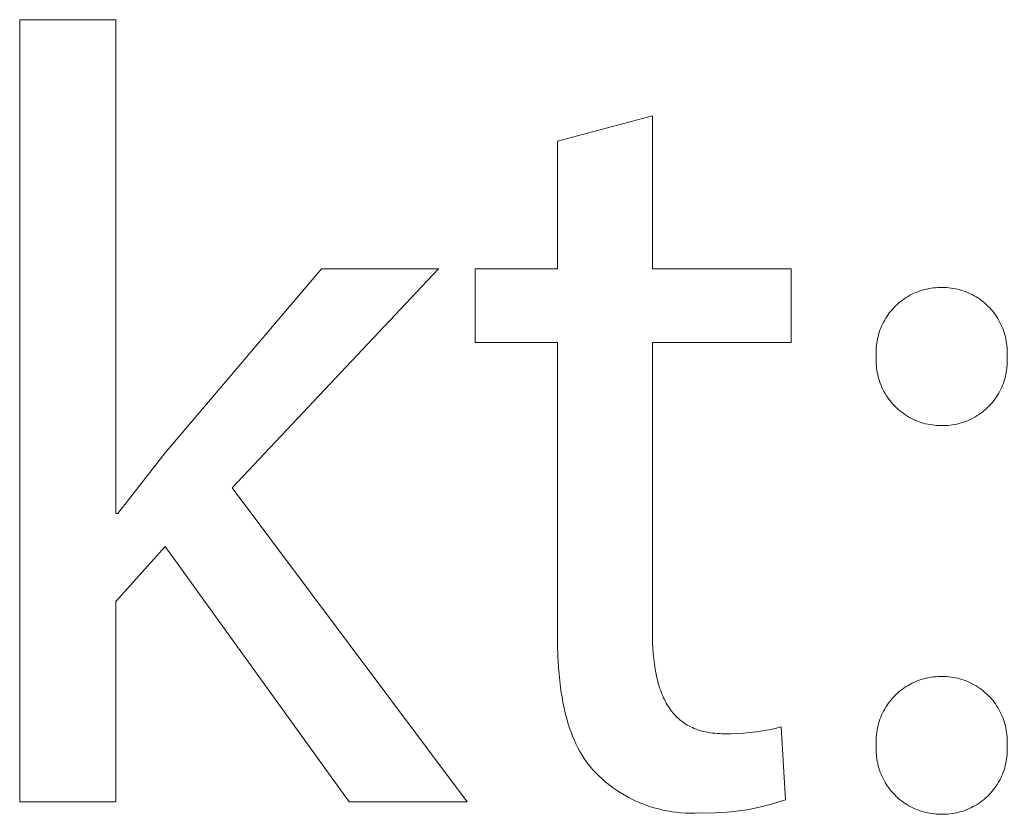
# Model space of a CAD drawing. Header units: millimetres. Extents: x 1102 to 5170, y 19 to 2862.
# Drawn here: x 3773.45 to 3809.97, y 198.09 to 227.47 of the extents above; entities that cross this region are included whole.
import ezdxf

# ---------------------------------------------------------------- set-up
doc = ezdxf.new("R2010")
doc.units = ezdxf.units.MM
doc.header["$MEASUREMENT"] = 0
doc.layers.add('Domyślny', color=7, linetype='Continuous', true_color=0x000000)

msp = doc.modelspace()

# ---------------------------------------------------------------- linework, layer by layer
at = {"layer": 'Domyślny', "color": 18, "lineweight": 15, "true_color": 0x000000}
for p, q in [((3773.451, 198.547), (3773.451, 227.469)), ((3773.451, 227.469), (3777, 227.469)), ((3777, 227.469), (3777, 209.208)), ((3793.335, 222.983), (3796.843, 223.918)), ((3796.843, 223.918), (3796.843, 218.256)), ((3793.335, 218.256), (3793.335, 222.983)), ((3778.829, 211.457), (3784.613, 218.257)), ((3788.935, 218.257), (3781.308, 210.156)), ((3784.613, 218.257), (3788.935, 218.257)), ((3790.287, 215.533), (3790.287, 218.256)), ((3790.287, 218.256), (3793.335, 218.256)), ((3796.843, 218.256), (3801.978, 218.256)), ((3801.978, 218.256), (3801.978, 215.533)), ((3806.297, 217.237), (3806.369, 217.278)), ((3806.369, 217.278), (3806.442, 217.316)), ((3806.442, 217.316), (3806.517, 217.352)), ((3806.517, 217.352), (3806.593, 217.385)), ((3806.593, 217.385), (3806.67, 217.416)), ((3806.67, 217.416), (3806.748, 217.444)), ((3806.748, 217.444), (3806.827, 217.469)), ((3806.827, 217.469), (3806.907, 217.491)), ((3806.907, 217.491), (3806.987, 217.511)), ((3806.987, 217.511), (3807.068, 217.528)), ((3807.068, 217.528), (3807.15, 217.542)), ((3807.15, 217.542), (3807.232, 217.553)), ((3807.232, 217.553), (3807.315, 217.561)), ((3807.315, 217.561), (3807.397, 217.566)), ((3807.397, 217.566), (3807.48, 217.569)), ((3807.48, 217.569), (3807.563, 217.569)), ((3807.563, 217.569), (3807.645, 217.568)), ((3807.645, 217.568), (3807.727, 217.564)), ((3807.727, 217.564), (3807.809, 217.557)), ((3807.809, 217.557), (3807.89, 217.548)), ((3807.89, 217.548), (3807.971, 217.535)), ((3807.971, 217.535), (3808.052, 217.52)), ((3808.052, 217.52), (3808.132, 217.503)), ((3808.132, 217.503), (3808.211, 217.482)), ((3808.211, 217.482), (3808.29, 217.459)), ((3808.29, 217.459), (3808.368, 217.433)), ((3808.368, 217.433), (3808.444, 217.404)), ((3808.444, 217.404), (3808.52, 217.373)), ((3808.52, 217.373), (3808.595, 217.339)), ((3808.595, 217.339), (3808.669, 217.303)), ((3808.669, 217.303), (3808.741, 217.264)), ((3805.838, 216.885), (3805.898, 216.942)), ((3805.898, 216.942), (3805.96, 216.997)), ((3805.96, 216.997), (3806.024, 217.049)), ((3806.024, 217.049), (3806.09, 217.1)), ((3806.09, 217.1), (3806.157, 217.148)), ((3806.157, 217.148), (3806.226, 217.194)), ((3806.226, 217.194), (3806.297, 217.237)), ((3808.741, 217.264), (3808.812, 217.223)), ((3808.812, 217.223), (3808.881, 217.179)), ((3808.881, 217.179), (3808.949, 217.133)), ((3808.949, 217.133), (3809.015, 217.085)), ((3809.015, 217.085), (3809.08, 217.034)), ((3809.08, 217.034), (3809.143, 216.982)), ((3809.143, 216.982), (3809.204, 216.927)), ((3809.204, 216.927), (3809.263, 216.87)), ((3805.521, 216.503), (3805.568, 216.571)), ((3805.568, 216.571), (3805.618, 216.637)), ((3805.618, 216.637), (3805.67, 216.702)), ((3805.67, 216.702), (3805.723, 216.765)), ((3805.723, 216.765), (3805.78, 216.826)), ((3805.78, 216.826), (3805.838, 216.885)), ((3809.263, 216.87), (3809.32, 216.811)), ((3809.32, 216.811), (3809.375, 216.75)), ((3809.375, 216.75), (3809.428, 216.688)), ((3809.428, 216.688), (3809.478, 216.623)), ((3809.478, 216.623), (3809.527, 216.557)), ((3809.527, 216.557), (3809.573, 216.489)), ((3805.322, 216.14), (3805.357, 216.215)), ((3805.357, 216.215), (3805.394, 216.289)), ((3805.394, 216.289), (3805.434, 216.362)), ((3805.434, 216.362), (3805.476, 216.433)), ((3805.476, 216.433), (3805.521, 216.503)), ((3809.573, 216.489), (3809.617, 216.42)), ((3809.617, 216.42), (3809.658, 216.349)), ((3809.658, 216.349), (3809.697, 216.277)), ((3809.697, 216.277), (3809.734, 216.204)), ((3809.734, 216.204), (3809.768, 216.129)), ((3805.189, 215.748), (3805.21, 215.829)), ((3805.21, 215.829), (3805.234, 215.908)), ((3805.234, 215.908), (3805.261, 215.986)), ((3805.261, 215.986), (3805.29, 216.064)), ((3805.29, 216.064), (3805.322, 216.14)), ((3809.768, 216.129), (3809.799, 216.053)), ((3809.799, 216.053), (3809.828, 215.977)), ((3809.828, 215.977), (3809.854, 215.899)), ((3809.854, 215.899), (3809.878, 215.82)), ((3809.878, 215.82), (3809.898, 215.741)), ((3793.335, 215.533), (3790.287, 215.533)), ((3793.335, 204.777), (3793.335, 215.533)), ((3801.978, 215.533), (3796.843, 215.533)), ((3796.843, 215.533), (3796.843, 204.899)), ((3805.132, 215.422), (3805.142, 215.504)), ((3805.142, 215.504), (3805.155, 215.586)), ((3805.155, 215.586), (3805.17, 215.668)), ((3805.17, 215.668), (3805.189, 215.748)), ((3809.898, 215.741), (3809.916, 215.661)), ((3809.916, 215.661), (3809.932, 215.58)), ((3809.932, 215.58), (3809.944, 215.499)), ((3809.944, 215.499), (3809.954, 215.418)), ((3805.119, 215.174), (3805.12, 215.257)), ((3805.12, 215.091), (3805.119, 215.174)), ((3805.12, 215.257), (3805.125, 215.34)), ((3805.125, 215.009), (3805.12, 215.091)), ((3805.125, 215.34), (3805.132, 215.422)), ((3809.954, 215.418), (3809.961, 215.336)), ((3809.961, 215.336), (3809.965, 215.254)), ((3809.965, 215.09), (3809.961, 215.009)), ((3809.965, 215.254), (3809.966, 215.172)), ((3809.966, 215.172), (3809.965, 215.09)), ((3805.12, 214.842), (3805.121, 214.925)), ((3805.122, 214.758), (3805.12, 214.842)), ((3805.121, 214.925), (3805.125, 215.009)), ((3805.127, 214.675), (3805.122, 214.758)), ((3809.961, 215.009), (3809.965, 214.926)), ((3809.965, 214.761), (3809.961, 214.678)), ((3809.965, 214.926), (3809.966, 214.843)), ((3809.966, 214.843), (3809.965, 214.761)), ((3805.135, 214.592), (3805.127, 214.675)), ((3805.146, 214.509), (3805.135, 214.592)), ((3805.159, 214.427), (3805.146, 214.509)), ((3805.176, 214.345), (3805.159, 214.427)), ((3809.915, 214.351), (3809.896, 214.27)), ((3809.931, 214.432), (3809.915, 214.351)), ((3809.943, 214.514), (3809.931, 214.432)), ((3809.953, 214.596), (3809.943, 214.514)), ((3809.961, 214.678), (3809.953, 214.596)), ((3805.195, 214.264), (3805.176, 214.345)), ((3805.217, 214.184), (3805.195, 214.264)), ((3805.242, 214.104), (3805.217, 214.184)), ((3805.27, 214.025), (3805.242, 214.104)), ((3805.3, 213.948), (3805.27, 214.025)), ((3809.824, 214.033), (3809.795, 213.956)), ((3809.851, 214.111), (3809.824, 214.033)), ((3809.875, 214.19), (3809.851, 214.111)), ((3809.896, 214.27), (3809.875, 214.19)), ((3805.333, 213.871), (3805.3, 213.948)), ((3805.369, 213.796), (3805.333, 213.871)), ((3805.407, 213.722), (3805.369, 213.796)), ((3805.448, 213.649), (3805.407, 213.722)), ((3805.491, 213.578), (3805.448, 213.649)), ((3809.651, 213.658), (3809.608, 213.587)), ((3809.69, 213.731), (3809.651, 213.658)), ((3809.728, 213.804), (3809.69, 213.731)), ((3809.763, 213.879), (3809.728, 213.804)), ((3809.795, 213.956), (3809.763, 213.879)), ((3805.537, 213.508), (3805.491, 213.578)), ((3805.585, 213.44), (3805.537, 213.508)), ((3805.636, 213.374), (3805.585, 213.44)), ((3805.688, 213.309), (3805.636, 213.374)), ((3805.743, 213.246), (3805.688, 213.309)), ((3809.361, 213.257), (3809.305, 213.196)), ((3809.415, 213.319), (3809.361, 213.257)), ((3809.467, 213.384), (3809.415, 213.319)), ((3809.516, 213.45), (3809.467, 213.384)), ((3809.563, 213.518), (3809.516, 213.45)), ((3809.608, 213.587), (3809.563, 213.518)), ((3805.801, 213.186), (3805.743, 213.246)), ((3805.86, 213.127), (3805.801, 213.186)), ((3805.921, 213.07), (3805.86, 213.127)), ((3805.984, 213.016), (3805.921, 213.07)), ((3806.049, 212.964), (3805.984, 213.016)), ((3806.116, 212.914), (3806.049, 212.964)), ((3806.185, 212.866), (3806.116, 212.914)), ((3808.994, 212.924), (3808.927, 212.876)), ((3809.06, 212.974), (3808.994, 212.924)), ((3809.124, 213.026), (3809.06, 212.974)), ((3809.186, 213.081), (3809.124, 213.026)), ((3809.246, 213.137), (3809.186, 213.081)), ((3809.305, 213.196), (3809.246, 213.137)), ((3806.255, 212.821), (3806.185, 212.866)), ((3806.327, 212.778), (3806.255, 212.821)), ((3806.4, 212.738), (3806.327, 212.778)), ((3806.474, 212.701), (3806.4, 212.738)), ((3806.55, 212.666), (3806.474, 212.701)), ((3806.627, 212.633), (3806.55, 212.666)), ((3806.705, 212.604), (3806.627, 212.633)), ((3806.784, 212.577), (3806.705, 212.604)), ((3806.863, 212.553), (3806.784, 212.577)), ((3806.944, 212.531), (3806.863, 212.553)), ((3807.025, 212.513), (3806.944, 212.531)), ((3808.177, 212.536), (3808.097, 212.517)), ((3808.257, 212.558), (3808.177, 212.536)), ((3808.336, 212.583), (3808.257, 212.558)), ((3808.414, 212.61), (3808.336, 212.583)), ((3808.491, 212.641), (3808.414, 212.61)), ((3808.567, 212.673), (3808.491, 212.641)), ((3808.642, 212.709), (3808.567, 212.673)), ((3808.715, 212.747), (3808.642, 212.709)), ((3808.787, 212.787), (3808.715, 212.747)), ((3808.858, 212.83), (3808.787, 212.787)), ((3808.927, 212.876), (3808.858, 212.83)), ((3807.107, 212.497), (3807.025, 212.513)), ((3807.19, 212.484), (3807.107, 212.497)), ((3807.272, 212.474), (3807.19, 212.484)), ((3807.356, 212.467), (3807.272, 212.474)), ((3807.439, 212.463), (3807.356, 212.467)), ((3807.522, 212.462), (3807.439, 212.463)), ((3807.605, 212.461), (3807.522, 212.462)), ((3807.688, 212.463), (3807.605, 212.461)), ((3807.77, 212.468), (3807.688, 212.463)), ((3807.852, 212.476), (3807.77, 212.468)), ((3807.934, 212.487), (3807.852, 212.476)), ((3808.016, 212.501), (3807.934, 212.487)), ((3808.097, 212.517), (3808.016, 212.501)), ((3777.081, 209.208), (3778.829, 211.457)), ((3781.308, 210.156), (3789.991, 198.547)), ((3777, 209.208), (3777.081, 209.208)), ((3778.829, 207.989), (3777, 205.957)), ((3785.629, 198.547), (3778.829, 207.989)), ((3777, 205.957), (3777, 198.547)), ((3796.843, 204.899), (3796.845, 204.673)), ((3793.339, 204.349), (3793.335, 204.777)), ((3796.845, 204.673), (3796.852, 204.454)), ((3793.353, 203.934), (3793.339, 204.349)), ((3796.852, 204.454), (3796.862, 204.241)), ((3796.862, 204.241), (3796.877, 204.034)), ((3793.375, 203.533), (3793.353, 203.934)), ((3796.877, 204.034), (3796.896, 203.833)), ((3796.896, 203.833), (3796.92, 203.639)), ((3793.408, 203.146), (3793.375, 203.533)), ((3796.92, 203.639), (3796.949, 203.452)), ((3796.949, 203.452), (3796.982, 203.271)), ((3793.451, 202.772), (3793.408, 203.146)), ((3796.982, 203.271), (3797.001, 203.183)), ((3797.001, 203.183), (3797.021, 203.097)), ((3797.021, 203.097), (3797.042, 203.012)), ((3806.593, 202.999), (3806.67, 203.029)), ((3806.67, 203.029), (3806.748, 203.057)), ((3806.748, 203.057), (3806.827, 203.082)), ((3806.827, 203.082), (3806.907, 203.104)), ((3806.907, 203.104), (3806.987, 203.124)), ((3806.987, 203.124), (3807.068, 203.141)), ((3807.068, 203.141), (3807.15, 203.155)), ((3807.15, 203.155), (3807.232, 203.166)), ((3807.232, 203.166), (3807.315, 203.174)), ((3807.315, 203.174), (3807.397, 203.18)), ((3807.397, 203.18), (3807.48, 203.182)), ((3807.48, 203.182), (3807.563, 203.182)), ((3807.563, 203.182), (3807.645, 203.181)), ((3807.645, 203.181), (3807.727, 203.177)), ((3807.727, 203.177), (3807.809, 203.171)), ((3807.809, 203.171), (3807.89, 203.161)), ((3807.89, 203.161), (3807.971, 203.149)), ((3807.971, 203.149), (3808.052, 203.134)), ((3808.052, 203.134), (3808.132, 203.116)), ((3808.132, 203.116), (3808.211, 203.095)), ((3808.211, 203.095), (3808.29, 203.072)), ((3808.29, 203.072), (3808.368, 203.046)), ((3808.368, 203.046), (3808.444, 203.018)), ((3793.477, 202.591), (3793.451, 202.772)), ((3797.042, 203.012), (3797.064, 202.929)), ((3797.064, 202.929), (3797.088, 202.848)), ((3797.088, 202.848), (3797.113, 202.768)), ((3797.113, 202.768), (3797.139, 202.69)), ((3797.139, 202.69), (3797.166, 202.614)), ((3805.96, 202.61), (3806.024, 202.663)), ((3806.024, 202.663), (3806.09, 202.713)), ((3806.09, 202.713), (3806.157, 202.761)), ((3806.157, 202.761), (3806.226, 202.807)), ((3806.226, 202.807), (3806.297, 202.85)), ((3806.297, 202.85), (3806.369, 202.891)), ((3806.369, 202.891), (3806.442, 202.93)), ((3806.442, 202.93), (3806.517, 202.965)), ((3806.517, 202.965), (3806.593, 202.999)), ((3808.444, 203.018), (3808.52, 202.986)), ((3808.52, 202.986), (3808.595, 202.953)), ((3808.595, 202.953), (3808.669, 202.916)), ((3808.669, 202.916), (3808.741, 202.878)), ((3808.741, 202.878), (3808.812, 202.836)), ((3808.812, 202.836), (3808.881, 202.793)), ((3808.881, 202.793), (3808.949, 202.747)), ((3808.949, 202.747), (3809.015, 202.698)), ((3809.015, 202.698), (3809.08, 202.648)), ((3793.505, 202.413), (3793.477, 202.591)), ((3793.536, 202.238), (3793.505, 202.413)), ((3797.166, 202.614), (3797.195, 202.54)), ((3797.195, 202.54), (3797.225, 202.467)), ((3797.225, 202.467), (3797.257, 202.396)), ((3797.257, 202.396), (3797.29, 202.327)), ((3797.29, 202.327), (3797.324, 202.259)), ((3805.618, 202.251), (3805.67, 202.315)), ((3805.67, 202.315), (3805.723, 202.378)), ((3805.723, 202.378), (3805.78, 202.439)), ((3805.78, 202.439), (3805.838, 202.498)), ((3805.838, 202.498), (3805.898, 202.555)), ((3805.898, 202.555), (3805.96, 202.61)), ((3809.08, 202.648), (3809.143, 202.595)), ((3809.143, 202.595), (3809.204, 202.54)), ((3809.204, 202.54), (3809.263, 202.483)), ((3809.263, 202.483), (3809.32, 202.425)), ((3809.32, 202.425), (3809.375, 202.364)), ((3809.375, 202.364), (3809.428, 202.301)), ((3809.428, 202.301), (3809.478, 202.237)), ((3793.57, 202.068), (3793.536, 202.238)), ((3793.607, 201.901), (3793.57, 202.068)), ((3797.324, 202.259), (3797.36, 202.193)), ((3797.36, 202.193), (3797.397, 202.129)), ((3797.397, 202.129), (3797.436, 202.067)), ((3797.436, 202.067), (3797.476, 202.007)), ((3797.476, 202.007), (3797.518, 201.948)), ((3797.518, 201.948), (3797.561, 201.892)), ((3805.394, 201.903), (3805.434, 201.975)), ((3805.434, 201.975), (3805.476, 202.046)), ((3805.476, 202.046), (3805.521, 202.116)), ((3805.521, 202.116), (3805.568, 202.184)), ((3805.568, 202.184), (3805.618, 202.251)), ((3809.478, 202.237), (3809.527, 202.17)), ((3809.527, 202.17), (3809.573, 202.103)), ((3809.573, 202.103), (3809.617, 202.033)), ((3809.617, 202.033), (3809.658, 201.963)), ((3809.658, 201.963), (3809.697, 201.891)), ((3793.646, 201.737), (3793.607, 201.901)), ((3793.689, 201.577), (3793.646, 201.737)), ((3793.735, 201.421), (3793.689, 201.577)), ((3797.561, 201.892), (3797.605, 201.837)), ((3797.605, 201.837), (3797.651, 201.783)), ((3797.651, 201.783), (3797.699, 201.732)), ((3797.699, 201.732), (3797.748, 201.683)), ((3797.748, 201.683), (3797.799, 201.635)), ((3797.799, 201.635), (3797.824, 201.612)), ((3797.824, 201.612), (3797.851, 201.589)), ((3797.851, 201.589), (3797.877, 201.567)), ((3797.877, 201.567), (3797.904, 201.545)), ((3805.234, 201.521), (3805.261, 201.6)), ((3805.261, 201.6), (3805.29, 201.677)), ((3805.29, 201.677), (3805.322, 201.753)), ((3805.322, 201.753), (3805.357, 201.829)), ((3805.357, 201.829), (3805.394, 201.903)), ((3809.697, 201.891), (3809.734, 201.817)), ((3809.734, 201.817), (3809.768, 201.743)), ((3809.768, 201.743), (3809.799, 201.667)), ((3809.799, 201.667), (3809.828, 201.59)), ((3809.828, 201.59), (3809.854, 201.512)), ((3793.784, 201.269), (3793.735, 201.421)), ((3793.836, 201.12), (3793.784, 201.269)), ((3797.904, 201.545), (3797.932, 201.524)), ((3797.932, 201.524), (3797.96, 201.503)), ((3797.96, 201.503), (3797.988, 201.483)), ((3797.988, 201.483), (3798.017, 201.463)), ((3798.017, 201.463), (3798.046, 201.443)), ((3798.046, 201.443), (3798.075, 201.425)), ((3798.075, 201.425), (3798.105, 201.406)), ((3798.105, 201.406), (3798.135, 201.388)), ((3798.135, 201.388), (3798.197, 201.354)), ((3798.197, 201.354), (3798.261, 201.321)), ((3798.261, 201.321), (3798.326, 201.29)), ((3798.326, 201.29), (3798.393, 201.261)), ((3798.393, 201.261), (3798.461, 201.235)), ((3798.461, 201.235), (3798.531, 201.21)), ((3798.531, 201.21), (3798.603, 201.187)), ((3800.921, 201.17), (3801.153, 201.213)), ((3801.153, 201.213), (3801.383, 201.264)), ((3801.383, 201.264), (3801.612, 201.322)), ((3801.612, 201.322), (3801.761, 198.626)), ((3805.155, 201.2), (3805.17, 201.281)), ((3805.17, 201.281), (3805.189, 201.362)), ((3805.189, 201.362), (3805.21, 201.442)), ((3805.21, 201.442), (3805.234, 201.521)), ((3809.854, 201.512), (3809.878, 201.434)), ((3809.878, 201.434), (3809.898, 201.354)), ((3809.898, 201.354), (3809.916, 201.274)), ((3809.916, 201.274), (3809.932, 201.194)), ((3793.892, 200.976), (3793.836, 201.12)), ((3793.95, 200.835), (3793.892, 200.976)), ((3798.603, 201.187), (3798.677, 201.166)), ((3798.677, 201.166), (3798.752, 201.147)), ((3798.752, 201.147), (3798.83, 201.13)), ((3798.83, 201.13), (3798.909, 201.114)), ((3798.909, 201.114), (3798.989, 201.101)), ((3798.989, 201.101), (3799.072, 201.09)), ((3799.072, 201.09), (3799.156, 201.081)), ((3799.156, 201.081), (3799.242, 201.074)), ((3799.242, 201.074), (3799.33, 201.069)), ((3799.33, 201.069), (3799.42, 201.066)), ((3799.42, 201.066), (3799.512, 201.065)), ((3799.512, 201.065), (3799.748, 201.064)), ((3799.748, 201.064), (3799.984, 201.07)), ((3799.984, 201.07), (3800.219, 201.084)), ((3800.219, 201.084), (3800.454, 201.105)), ((3800.454, 201.105), (3800.688, 201.134)), ((3800.688, 201.134), (3800.921, 201.17)), ((3805.119, 200.787), (3805.12, 200.87)), ((3805.12, 200.87), (3805.125, 200.953)), ((3805.125, 200.953), (3805.132, 201.036)), ((3805.132, 201.036), (3805.142, 201.118)), ((3805.142, 201.118), (3805.155, 201.2)), ((3809.932, 201.194), (3809.944, 201.113)), ((3809.944, 201.113), (3809.954, 201.031)), ((3809.954, 201.031), (3809.961, 200.95)), ((3809.961, 200.95), (3809.965, 200.868)), ((3809.965, 200.868), (3809.966, 200.786)), ((3794.012, 200.698), (3793.95, 200.835)), ((3794.078, 200.565), (3794.012, 200.698)), ((3794.147, 200.435), (3794.078, 200.565)), ((3805.12, 200.705), (3805.119, 200.787)), ((3805.125, 200.622), (3805.12, 200.705)), ((3805.121, 200.539), (3805.125, 200.622)), ((3805.121, 200.456), (3805.121, 200.539)), ((3809.965, 200.704), (3809.961, 200.622)), ((3809.961, 200.622), (3809.965, 200.54)), ((3809.966, 200.786), (3809.965, 200.704)), ((3809.965, 200.54), (3809.966, 200.457)), ((3794.219, 200.31), (3794.147, 200.435)), ((3794.257, 200.249), (3794.219, 200.31)), ((3794.295, 200.189), (3794.257, 200.249)), ((3794.334, 200.13), (3794.295, 200.189)), ((3794.375, 200.071), (3794.334, 200.13)), ((3805.123, 200.373), (3805.121, 200.456)), ((3805.128, 200.29), (3805.123, 200.373)), ((3805.136, 200.207), (3805.128, 200.29)), ((3805.147, 200.124), (3805.136, 200.207)), ((3805.161, 200.042), (3805.147, 200.124)), ((3809.942, 200.129), (3809.928, 200.047)), ((3809.952, 200.21), (3809.942, 200.129)), ((3809.959, 200.292), (3809.952, 200.21)), ((3809.964, 200.375), (3809.959, 200.292)), ((3809.966, 200.457), (3809.964, 200.375)), ((3794.416, 200.014), (3794.375, 200.071)), ((3794.458, 199.958), (3794.416, 200.014)), ((3794.501, 199.903), (3794.458, 199.958)), ((3794.545, 199.849), (3794.501, 199.903)), ((3794.59, 199.796), (3794.545, 199.849)), ((3794.636, 199.744), (3794.59, 199.796)), ((3794.682, 199.692), (3794.636, 199.744)), ((3805.178, 199.961), (3805.161, 200.042)), ((3805.197, 199.88), (3805.178, 199.961)), ((3805.22, 199.8), (3805.197, 199.88)), ((3805.245, 199.721), (3805.22, 199.8)), ((3809.872, 199.806), (3809.848, 199.728)), ((3809.894, 199.886), (3809.872, 199.806)), ((3809.913, 199.966), (3809.894, 199.886)), ((3809.928, 200.047), (3809.913, 199.966)), ((3794.73, 199.642), (3794.682, 199.692)), ((3794.851, 199.521), (3794.73, 199.642)), ((3794.976, 199.404), (3794.851, 199.521)), ((3795.104, 199.292), (3794.976, 199.404)), ((3805.273, 199.642), (3805.245, 199.721)), ((3805.303, 199.565), (3805.273, 199.642)), ((3805.336, 199.489), (3805.303, 199.565)), ((3805.372, 199.414), (3805.336, 199.489)), ((3805.411, 199.34), (3805.372, 199.414)), ((3809.724, 199.422), (3809.687, 199.349)), ((3809.759, 199.497), (3809.724, 199.422)), ((3809.791, 199.573), (3809.759, 199.497)), ((3809.821, 199.65), (3809.791, 199.573)), ((3809.848, 199.728), (3809.821, 199.65)), ((3795.237, 199.184), (3795.104, 199.292)), ((3795.373, 199.081), (3795.237, 199.184)), ((3795.513, 198.982), (3795.373, 199.081)), ((3805.451, 199.268), (3805.411, 199.34)), ((3805.495, 199.197), (3805.451, 199.268)), ((3805.541, 199.128), (3805.495, 199.197)), ((3805.589, 199.06), (3805.541, 199.128)), ((3805.64, 198.994), (3805.589, 199.06)), ((3809.512, 199.07), (3809.463, 199.004)), ((3809.559, 199.137), (3809.512, 199.07)), ((3809.604, 199.206), (3809.559, 199.137)), ((3809.647, 199.277), (3809.604, 199.206)), ((3809.687, 199.349), (3809.647, 199.277)), ((3795.656, 198.888), (3795.513, 198.982)), ((3795.803, 198.8), (3795.656, 198.888)), ((3795.952, 198.716), (3795.803, 198.8)), ((3796.104, 198.638), (3795.952, 198.716)), ((3805.692, 198.93), (3805.64, 198.994)), ((3805.747, 198.867), (3805.692, 198.93)), ((3805.805, 198.807), (3805.747, 198.867)), ((3805.864, 198.749), (3805.805, 198.807)), ((3805.925, 198.692), (3805.864, 198.749)), ((3805.988, 198.638), (3805.925, 198.692)), ((3809.12, 198.648), (3809.056, 198.596)), ((3809.182, 198.702), (3809.12, 198.648)), ((3809.243, 198.759), (3809.182, 198.702)), ((3809.301, 198.817), (3809.243, 198.759)), ((3809.357, 198.877), (3809.301, 198.817)), ((3809.411, 198.94), (3809.357, 198.877)), ((3809.463, 199.004), (3809.411, 198.94)), ((3777, 198.547), (3773.451, 198.547)), ((3789.991, 198.547), (3785.629, 198.547)), ((3796.259, 198.565), (3796.104, 198.638)), ((3796.416, 198.498), (3796.259, 198.565)), ((3796.575, 198.436), (3796.416, 198.498)), ((3796.736, 198.379), (3796.575, 198.436)), ((3796.9, 198.328), (3796.736, 198.379)), ((3797.065, 198.283), (3796.9, 198.328)), ((3797.231, 198.244), (3797.065, 198.283)), ((3800.632, 198.31), (3800.344, 198.256)), ((3800.918, 198.375), (3800.632, 198.31)), ((3801.202, 198.449), (3800.918, 198.375)), ((3801.483, 198.533), (3801.202, 198.449)), ((3801.761, 198.626), (3801.483, 198.533)), ((3806.053, 198.586), (3805.988, 198.638)), ((3806.12, 198.537), (3806.053, 198.586)), ((3806.188, 198.489), (3806.12, 198.537)), ((3806.258, 198.445), (3806.188, 198.489)), ((3806.33, 198.402), (3806.258, 198.445)), ((3806.403, 198.362), (3806.33, 198.402)), ((3806.477, 198.325), (3806.403, 198.362)), ((3806.553, 198.29), (3806.477, 198.325)), ((3806.629, 198.258), (3806.553, 198.29)), ((3808.564, 198.298), (3808.488, 198.265)), ((3808.639, 198.333), (3808.564, 198.298)), ((3808.712, 198.371), (3808.639, 198.333)), ((3808.784, 198.411), (3808.712, 198.371)), ((3808.854, 198.454), (3808.784, 198.411)), ((3808.923, 198.499), (3808.854, 198.454)), ((3808.991, 198.546), (3808.923, 198.499)), ((3809.056, 198.596), (3808.991, 198.546)), ((3797.399, 198.21), (3797.231, 198.244)), ((3797.568, 198.182), (3797.399, 198.21)), ((3797.737, 198.16), (3797.568, 198.182)), ((3797.907, 198.144), (3797.737, 198.16)), ((3798.078, 198.134), (3797.907, 198.144)), ((3798.249, 198.129), (3798.078, 198.134)), ((3798.42, 198.131), (3798.249, 198.129)), ((3798.591, 198.139), (3798.42, 198.131)), ((3798.884, 198.133), (3798.591, 198.139)), ((3799.177, 198.137), (3798.884, 198.133)), ((3799.47, 198.152), (3799.177, 198.137)), ((3799.763, 198.176), (3799.47, 198.152)), ((3800.054, 198.211), (3799.763, 198.176)), ((3800.344, 198.256), (3800.054, 198.211)), ((3806.707, 198.229), (3806.629, 198.258)), ((3806.786, 198.202), (3806.707, 198.229)), ((3806.865, 198.178), (3806.786, 198.202)), ((3806.946, 198.157), (3806.865, 198.178)), ((3807.027, 198.139), (3806.946, 198.157)), ((3807.109, 198.123), (3807.027, 198.139)), ((3807.191, 198.111), (3807.109, 198.123)), ((3807.273, 198.101), (3807.191, 198.111)), ((3807.356, 198.094), (3807.273, 198.101)), ((3807.439, 198.09), (3807.356, 198.094)), ((3807.522, 198.089), (3807.439, 198.09)), ((3807.605, 198.088), (3807.522, 198.089)), ((3807.687, 198.09), (3807.605, 198.088)), ((3807.769, 198.095), (3807.687, 198.09)), ((3807.851, 198.103), (3807.769, 198.095)), ((3807.933, 198.113), (3807.851, 198.103)), ((3808.015, 198.127), (3807.933, 198.113)), ((3808.095, 198.143), (3808.015, 198.127)), ((3808.176, 198.162), (3808.095, 198.143)), ((3808.255, 198.184), (3808.176, 198.162)), ((3808.334, 198.208), (3808.255, 198.184)), ((3808.412, 198.235), (3808.334, 198.208)), ((3808.488, 198.265), (3808.412, 198.235))]:
    msp.add_line(p, q, dxfattribs=at)

doc.saveas('drawing.dxf')
